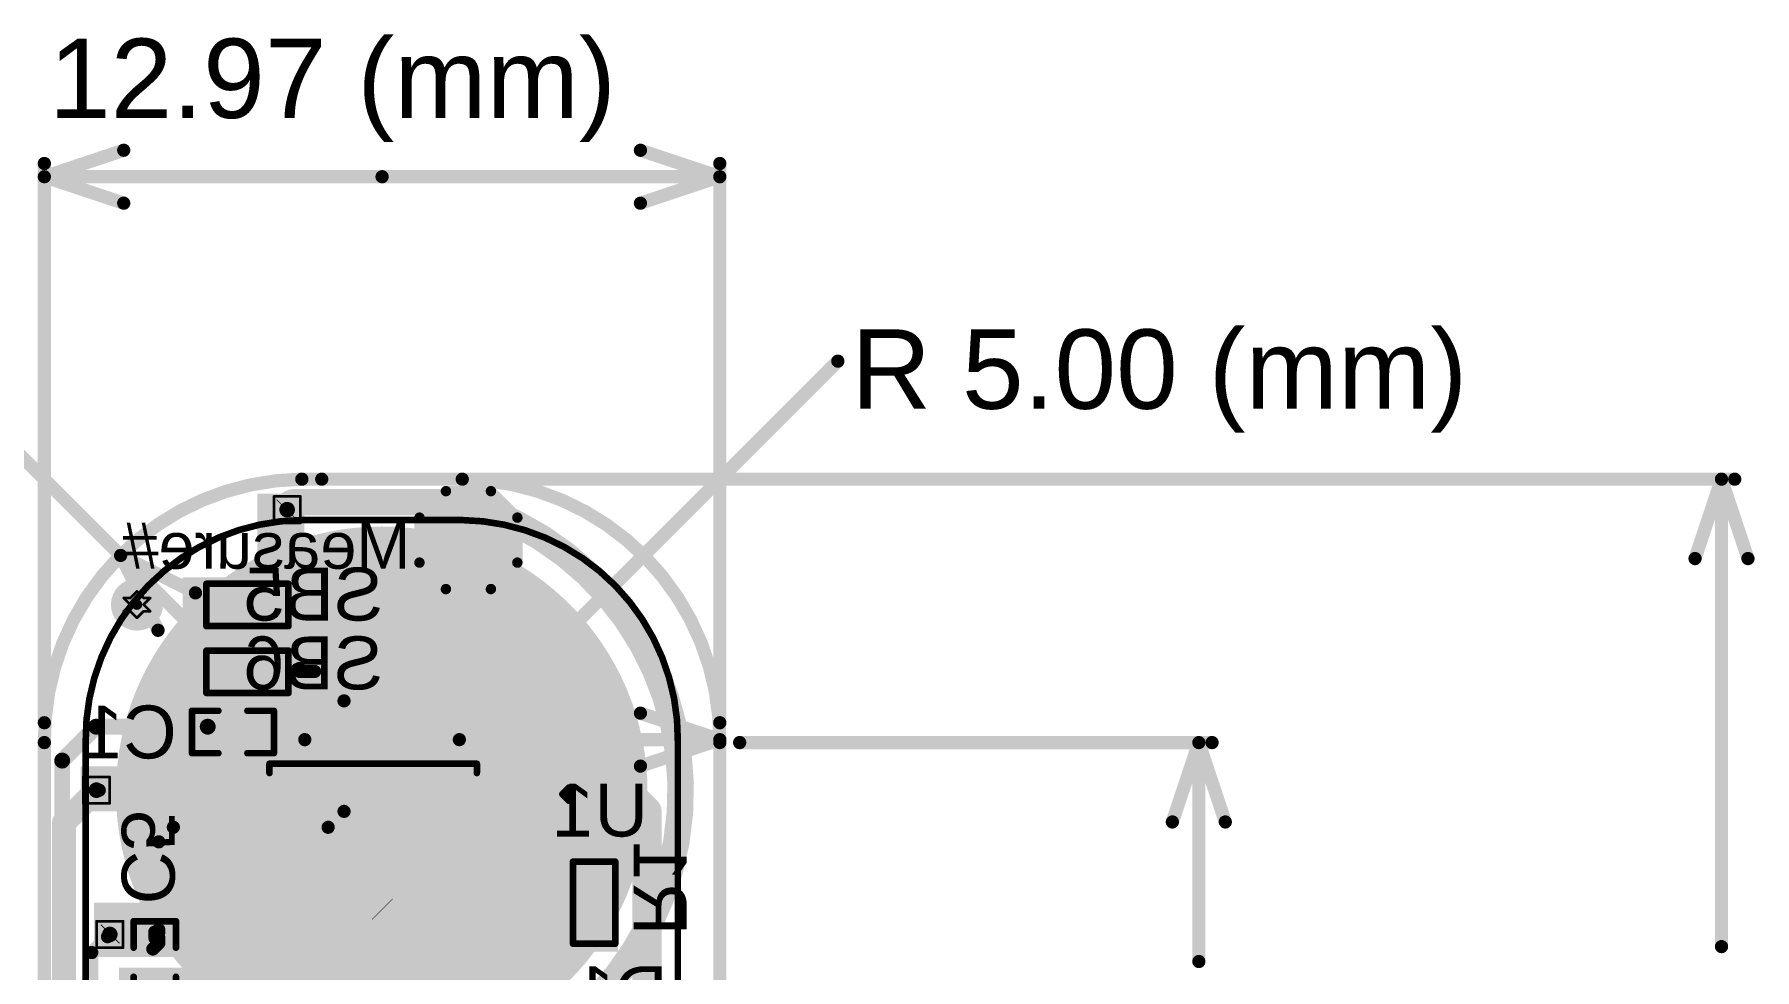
# Model space of a CAD drawing. Header units: millimetres. Extents: x -3.6 to 9.2, y -0.2 to 3.4.
# Drawn here: x -0.448 to 0.852, y 0.793 to 1.5 of the extents above; entities that cross this region are included whole.
import ezdxf

# ---------------------------------------------------------------- set-up
doc = ezdxf.new("R2010")
doc.units = ezdxf.units.MM
doc.header["$MEASUREMENT"] = 0
for name, color, linetype in [('BottomLayer', 5, 'Continuous'), ('BottomOverlay', 54, 'Continuous'), ('BottomPaste', 16, 'Continuous'), ('BottomSolder', 6, 'Continuous'), ('DrillDrawing', 1, 'Continuous'), ('Mechanical1', 6, 'Continuous'), ('Mechanical2', 216, 'Continuous'), ('PadHoleLayer', 156, 'Continuous'), ('TopLayer', 1, 'Continuous'), ('TopOverlay', 2, 'Continuous'), ('TopPaste', 8, 'Continuous'), ('TopSolder', 216, 'Continuous'), ('ViaHoleLayer', 16, 'Continuous')]:
    doc.layers.add(name, color=color, linetype=linetype)
doc.styles.add('Arial', font='', dxfattribs={"height": 0.2})
doc.styles.get('Arial').set_extended_font_data('Arial')

# ---------------------------------------------------------------- blocks, each defined once
blk = doc.blocks.new('C___0402_B_4')
at = {"layer": 'BottomLayer'}
for points in [[(-0.009500000000000001, 0.0125), (-0.009499999999999998, -0.0125), (-0.0275, -0.0125), (-0.0275, 0.0125)], [(0.0275, 0.0125), (0.0275, -0.0125), (0.009500000000000001, -0.0125), (0.009499999999999998, 0.0125)]]:
    blk.add_hatch(color=5, dxfattribs=at).paths.add_polyline_path(points)
at = {"layer": 'BottomPaste'}
for points in [[(-0.009500000000000001, 0.0125), (-0.009499999999999998, -0.0125), (-0.0275, -0.0125), (-0.0275, 0.0125)], [(0.0275, 0.0125), (0.0275, -0.0125), (0.009500000000000001, -0.0125), (0.009499999999999998, 0.0125)]]:
    blk.add_hatch(color=16, dxfattribs=at).paths.add_polyline_path(points)
at = {"layer": 'BottomSolder'}
for points in [[(-0.007137800000000001, 0.0148622), (-0.007137799999999999, -0.0148622), (-0.0298622, -0.0148622), (-0.0298622, 0.0148622)], [(0.0298622, 0.0148622), (0.0298622, -0.0148622), (0.007137800000000001, -0.0148622), (0.007137799999999999, 0.0148622)]]:
    blk.add_hatch(color=6, dxfattribs=at).paths.add_polyline_path(points)
at = {"layer": 'BottomOverlay', "const_width": 0.005}
for points in [[(-0.031, 0.016), (-0.011, 0.016)], [(-0.031, 0.016), (-0.031, -0.016)], [(0.011, 0.016), (0.031, 0.016)], [(0.031, 0.016), (0.031, -0.016)], [(-0.031, -0.016), (-0.011, -0.016)], [(0.011, -0.016), (0.031, -0.016)]]:
    blk.add_lwpolyline(points, dxfattribs=at)
at = {"layer": 'BottomOverlay', "const_width": 0.0025}
for points in [[(-0.03225, 0.016, 1), (-0.02975, 0.016, 1)], [(-0.03225, 0.016, 1), (-0.02975, 0.016, 1)], [(-0.01225, 0.016, 1), (-0.00975, 0.016, 1)], [(0.00975, 0.016, 1), (0.01225, 0.016, 1)], [(0.02975, 0.016, 1), (0.03225, 0.016, 1)], [(0.02975, 0.016, 1), (0.03225, 0.016, 1)], [(-0.03225, -0.016, 1), (-0.02975, -0.016, 1)], [(-0.03225, -0.016, 1), (-0.02975, -0.016, 1)], [(-0.01225, -0.016, 1), (-0.00975, -0.016, 1)], [(0.00975, -0.016, 1), (0.01225, -0.016, 1)], [(0.02975, -0.016, 1), (0.03225, -0.016, 1)], [(0.02975, -0.016, 1), (0.03225, -0.016, 1)]]:
    blk.add_lwpolyline(points, format="xyb", close=True, dxfattribs=at)
blk = doc.blocks.new('C___0402_B_5')
at = {"layer": 'BottomLayer'}
for points in [[(-0.009500000000000001, 0.0125), (-0.009499999999999998, -0.0125), (-0.0275, -0.0125), (-0.0275, 0.0125)], [(0.0275, 0.0125), (0.0275, -0.0125), (0.009500000000000001, -0.0125), (0.009499999999999998, 0.0125)]]:
    blk.add_hatch(color=5, dxfattribs=at).paths.add_polyline_path(points)
at = {"layer": 'BottomPaste'}
for points in [[(-0.009500000000000001, 0.0125), (-0.009499999999999998, -0.0125), (-0.0275, -0.0125), (-0.0275, 0.0125)], [(0.0275, 0.0125), (0.0275, -0.0125), (0.009500000000000001, -0.0125), (0.009499999999999998, 0.0125)]]:
    blk.add_hatch(color=16, dxfattribs=at).paths.add_polyline_path(points)
at = {"layer": 'BottomSolder'}
for points in [[(-0.007137800000000001, 0.0148622), (-0.007137799999999999, -0.0148622), (-0.0298622, -0.0148622), (-0.0298622, 0.0148622)], [(0.0298622, 0.0148622), (0.0298622, -0.0148622), (0.007137800000000001, -0.0148622), (0.007137799999999999, 0.0148622)]]:
    blk.add_hatch(color=6, dxfattribs=at).paths.add_polyline_path(points)
at = {"layer": 'BottomOverlay', "const_width": 0.005}
for points in [[(-0.031, 0.016), (-0.031, -0.016)], [(-0.011, 0.016), (-0.031, 0.016)], [(0.031, 0.016), (0.011, 0.016)], [(0.031, 0.016), (0.031, -0.016)], [(-0.011, -0.016), (-0.031, -0.016)], [(0.031, -0.016), (0.011, -0.016)]]:
    blk.add_lwpolyline(points, dxfattribs=at)
at = {"layer": 'BottomOverlay', "const_width": 0.0025}
for points in [[(-0.03225, 0.016, 1), (-0.02975, 0.016, 1)], [(-0.03225, 0.016, 1), (-0.02975, 0.016, 1)], [(-0.01225, 0.016, 1), (-0.00975, 0.016, 1)], [(0.00975, 0.016, 1), (0.01225, 0.016, 1)], [(0.02975, 0.016, 1), (0.03225, 0.016, 1)], [(0.02975, 0.016, 1), (0.03225, 0.016, 1)], [(-0.03225, -0.016, 1), (-0.02975, -0.016, 1)], [(-0.03225, -0.016, 1), (-0.02975, -0.016, 1)], [(-0.01225, -0.016, 1), (-0.00975, -0.016, 1)], [(0.00975, -0.016, 1), (0.01225, -0.016, 1)], [(0.02975, -0.016, 1), (0.03225, -0.016, 1)], [(0.02975, -0.016, 1), (0.03225, -0.016, 1)]]:
    blk.add_lwpolyline(points, format="xyb", close=True, dxfattribs=at)
blk = doc.blocks.new('S______B______0402_B_7')
at = {"layer": 'BottomLayer'}
for points in [[(-0.009499999999999996, 0.0125), (-0.009500000000000003, -0.0125), (-0.0275, -0.0125), (-0.0275, 0.0125)], [(0.0275, 0.0125), (0.0275, -0.0125), (0.009499999999999996, -0.0125), (0.009500000000000003, 0.0125)]]:
    blk.add_hatch(color=5, dxfattribs=at).paths.add_polyline_path(points)
at = {"layer": 'BottomPaste'}
for points in [[(-0.009499999999999996, 0.0125), (-0.009500000000000003, -0.0125), (-0.0275, -0.0125), (-0.0275, 0.0125)], [(0.0275, 0.0125), (0.0275, -0.0125), (0.009499999999999996, -0.0125), (0.009500000000000003, 0.0125)]]:
    blk.add_hatch(color=16, dxfattribs=at).paths.add_polyline_path(points)
at = {"layer": 'BottomSolder'}
for points in [[(-0.007334599999999997, 0.0146654), (-0.007334600000000003, -0.0146654), (-0.0296654, -0.0146654), (-0.0296654, 0.0146654)], [(0.0296654, 0.0146654), (0.0296654, -0.0146654), (0.007334599999999997, -0.0146654), (0.007334600000000003, 0.0146654)]]:
    blk.add_hatch(color=6, dxfattribs=at).paths.add_polyline_path(points)
at = {"layer": 'BottomOverlay'}
for points, const_width in [([(-0.031, 0.016), (0.031, 0.016)], 0.005), ([(-0.031, -0.016), (-0.031, 0.016)], 0.005), ([(-0.032, 0.017), (0.032, 0.017)], 0.000127), ([(0.031, -0.016), (0.031, 0.016)], 0.005), ([(-0.031, -0.016), (0.031, -0.016)], 0.005)]:
    blk.add_lwpolyline(points, dxfattribs=dict(at, const_width=const_width))
for points, const_width in [([(-0.03225, 0.016, 1), (-0.02975, 0.016, 1)], 0.0025), ([(-0.03225, 0.016, 1), (-0.02975, 0.016, 1)], 0.0025), ([(-0.0320317, 0.017, 1), (-0.0319683, 0.017, 1)], 6.35e-05), ([(0.02975, 0.016, 1), (0.03225, 0.016, 1)], 0.0025), ([(0.02975, 0.016, 1), (0.03225, 0.016, 1)], 0.0025), ([(0.0319683, 0.017, 1), (0.0320317, 0.017, 1)], 6.35e-05), ([(-0.03225, -0.016, 1), (-0.02975, -0.016, 1)], 0.0025), ([(-0.03225, -0.016, 1), (-0.02975, -0.016, 1)], 0.0025), ([(0.02975, -0.016, 1), (0.03225, -0.016, 1)], 0.0025), ([(0.02975, -0.016, 1), (0.03225, -0.016, 1)], 0.0025)]:
    blk.add_lwpolyline(points, format="xyb", close=True, dxfattribs=dict(at, const_width=const_width))
blk = doc.blocks.new('S______B______0402_B_8')
at = {"layer": 'BottomLayer'}
for points in [[(-0.009499999999999996, 0.0125), (-0.009500000000000003, -0.0125), (-0.0275, -0.0125), (-0.0275, 0.0125)], [(0.0275, 0.0125), (0.0275, -0.0125), (0.009499999999999996, -0.0125), (0.009500000000000003, 0.0125)]]:
    blk.add_hatch(color=5, dxfattribs=at).paths.add_polyline_path(points)
at = {"layer": 'BottomPaste'}
for points in [[(-0.009499999999999996, 0.0125), (-0.009500000000000003, -0.0125), (-0.0275, -0.0125), (-0.0275, 0.0125)], [(0.0275, 0.0125), (0.0275, -0.0125), (0.009499999999999996, -0.0125), (0.009500000000000003, 0.0125)]]:
    blk.add_hatch(color=16, dxfattribs=at).paths.add_polyline_path(points)
at = {"layer": 'BottomSolder'}
for points in [[(-0.007334599999999997, 0.0146654), (-0.007334600000000003, -0.0146654), (-0.0296654, -0.0146654), (-0.0296654, 0.0146654)], [(0.0296654, 0.0146654), (0.0296654, -0.0146654), (0.007334599999999997, -0.0146654), (0.007334600000000003, 0.0146654)]]:
    blk.add_hatch(color=6, dxfattribs=at).paths.add_polyline_path(points)
at = {"layer": 'BottomOverlay'}
for points, const_width in [([(-0.031, 0.016), (0.031, 0.016)], 0.005), ([(-0.031, -0.016), (-0.031, 0.016)], 0.005), ([(-0.032, 0.017), (0.032, 0.017)], 0.000127), ([(0.031, -0.016), (0.031, 0.016)], 0.005), ([(-0.031, -0.016), (0.031, -0.016)], 0.005)]:
    blk.add_lwpolyline(points, dxfattribs=dict(at, const_width=const_width))
for points, const_width in [([(-0.03225, 0.016, 1), (-0.02975, 0.016, 1)], 0.0025), ([(-0.03225, 0.016, 1), (-0.02975, 0.016, 1)], 0.0025), ([(-0.0320317, 0.017, 1), (-0.0319683, 0.017, 1)], 6.35e-05), ([(0.02975, 0.016, 1), (0.03225, 0.016, 1)], 0.0025), ([(0.02975, 0.016, 1), (0.03225, 0.016, 1)], 0.0025), ([(0.0319683, 0.017, 1), (0.0320317, 0.017, 1)], 6.35e-05), ([(-0.03225, -0.016, 1), (-0.02975, -0.016, 1)], 0.0025), ([(-0.03225, -0.016, 1), (-0.02975, -0.016, 1)], 0.0025), ([(0.02975, -0.016, 1), (0.03225, -0.016, 1)], 0.0025), ([(0.02975, -0.016, 1), (0.03225, -0.016, 1)], 0.0025)]:
    blk.add_lwpolyline(points, format="xyb", close=True, dxfattribs=dict(at, const_width=const_width))
blk = doc.blocks.new('TEST_POINT_B_16')
at = {"layer": 'BottomLayer'}
blk.add_hatch(color=5, dxfattribs=at).paths.add_polyline_path([(0.015, 0.03), (-0.015, 0.03), (-0.03, 0.015), (-0.03, -0.015), (-0.015, -0.03), (0.015, -0.03), (0.03, -0.015), (0.03, 0.015)])
at = {"layer": 'BottomPaste'}
blk.add_hatch(color=16, dxfattribs=at).paths.add_polyline_path([(0.015, 0.03), (-0.015, 0.03), (-0.03, 0.015), (-0.03, -0.015), (-0.015, -0.03), (0.015, -0.03), (0.03, -0.015), (0.03, 0.015)])
at = {"layer": 'BottomSolder'}
blk.add_hatch(color=6, dxfattribs=at).paths.add_polyline_path([(0.017, 0.034), (-0.017, 0.034), (-0.034, 0.017), (-0.034, -0.017), (-0.017, -0.034), (0.017, -0.034), (0.034, -0.017), (0.034, 0.017)])
at = {"layer": 'BottomOverlay', "const_width": 0.007874}
for points in [[(-0.017, 0.037), (-0.037, 0.017)], [(0.017, 0.037), (-0.017, 0.037)], [(0.017, 0.037), (-0.017, 0.037)], [(0.037, 0.017), (0.017, 0.037)], [(-0.037, 0.017), (-0.037, -0.017)], [(0.037, 0.017), (0.037, -0.017)], [(-0.017, -0.037), (-0.037, -0.017)], [(0.037, -0.017), (0.017, -0.037)], [(0.017, -0.037), (-0.017, -0.037)], [(0.017, -0.037), (-0.017, -0.037)]]:
    blk.add_lwpolyline(points, dxfattribs=at)
at = {"layer": 'BottomOverlay', "const_width": 0.003937}
for points in [[(-0.0189685, 0.037, 1), (-0.0150315, 0.037, 1)], [(-0.0189685, 0.037, 1), (-0.0150315, 0.037, 1)], [(-0.0189685, 0.037, 1), (-0.0150315, 0.037, 1)], [(0.0150315, 0.037, 1), (0.0189685, 0.037, 1)], [(0.0150315, 0.037, 1), (0.0189685, 0.037, 1)], [(0.0150315, 0.037, 1), (0.0189685, 0.037, 1)], [(-0.0389685, 0.017, 1), (-0.0350315, 0.017, 1)], [(-0.0389685, 0.017, 1), (-0.0350315, 0.017, 1)], [(0.0350315, 0.017, 1), (0.0389685, 0.017, 1)], [(0.0350315, 0.017, 1), (0.0389685, 0.017, 1)], [(-0.0389685, -0.017, 1), (-0.0350315, -0.017, 1)], [(-0.0389685, -0.017, 1), (-0.0350315, -0.017, 1)], [(0.0350315, -0.017, 1), (0.0389685, -0.017, 1)], [(0.0350315, -0.017, 1), (0.0389685, -0.017, 1)], [(-0.0189685, -0.037, 1), (-0.0150315, -0.037, 1)], [(-0.0189685, -0.037, 1), (-0.0150315, -0.037, 1)], [(-0.0189685, -0.037, 1), (-0.0150315, -0.037, 1)], [(0.0150315, -0.037, 1), (0.0189685, -0.037, 1)], [(0.0150315, -0.037, 1), (0.0189685, -0.037, 1)], [(0.0150315, -0.037, 1), (0.0189685, -0.037, 1)]]:
    blk.add_lwpolyline(points, format="xyb", close=True, dxfattribs=at)
blk = doc.blocks.new('SOIC_8_B_29')
at = {"layer": 'BottomLayer'}
for points in [[(-0.136811, 0.063189), (-0.136811, 0.086811), (-0.0757874, 0.086811), (-0.0757874, 0.063189)], [(0.0757874, 0.063189), (0.0757874, 0.086811), (0.136811, 0.086811), (0.136811, 0.063189)], [(-0.136811, 0.013189), (-0.136811, 0.036811), (-0.0757874, 0.036811), (-0.0757874, 0.013189)], [(0.0757874, 0.013189), (0.0757874, 0.036811), (0.136811, 0.036811), (0.136811, 0.013189)], [(-0.136811, -0.036811), (-0.136811, -0.013189), (-0.0757874, -0.013189), (-0.0757874, -0.036811)], [(0.0757874, -0.036811), (0.0757874, -0.013189), (0.136811, -0.013189), (0.136811, -0.036811)], [(-0.136811, -0.086811), (-0.136811, -0.063189), (-0.0757874, -0.063189), (-0.0757874, -0.086811)], [(0.0757874, -0.086811), (0.0757874, -0.063189), (0.136811, -0.063189), (0.136811, -0.086811)]]:
    blk.add_hatch(color=5, dxfattribs=at).paths.add_polyline_path(points)
at = {"layer": 'BottomOverlay'}
blk.add_hatch(color=54, dxfattribs=at).paths.add_polyline_path([(-0.072, -0.088), (-0.059, -0.088), (-0.059, -0.062), (-0.072, -0.062)])
at = {"layer": 'BottomPaste'}
for points in [[(-0.136811, 0.063189), (-0.136811, 0.086811), (-0.0757874, 0.086811), (-0.0757874, 0.063189)], [(0.0757874, 0.063189), (0.0757874, 0.086811), (0.136811, 0.086811), (0.136811, 0.063189)], [(-0.136811, 0.013189), (-0.136811, 0.036811), (-0.0757874, 0.036811), (-0.0757874, 0.013189)], [(0.0757874, 0.013189), (0.0757874, 0.036811), (0.136811, 0.036811), (0.136811, 0.013189)], [(-0.136811, -0.036811), (-0.136811, -0.013189), (-0.0757874, -0.013189), (-0.0757874, -0.036811)], [(0.0757874, -0.036811), (0.0757874, -0.013189), (0.136811, -0.013189), (0.136811, -0.036811)], [(-0.136811, -0.086811), (-0.136811, -0.063189), (-0.0757874, -0.063189), (-0.0757874, -0.086811)], [(0.0757874, -0.086811), (0.0757874, -0.063189), (0.136811, -0.063189), (0.136811, -0.086811)]]:
    blk.add_hatch(color=16, dxfattribs=at).paths.add_polyline_path(points)
at = {"layer": 'BottomSolder'}
for points in [[(-0.140811, 0.059189), (-0.140811, 0.090811), (-0.0717874, 0.090811), (-0.0717874, 0.059189)], [(0.0717874, 0.059189), (0.0717874, 0.090811), (0.140811, 0.090811), (0.140811, 0.059189)], [(-0.140811, 0.009189000000000003), (-0.140811, 0.040811), (-0.0717874, 0.040811), (-0.0717874, 0.009188999999999998)], [(0.0717874, 0.009189000000000003), (0.0717874, 0.040811), (0.140811, 0.040811), (0.140811, 0.009188999999999998)], [(-0.140811, -0.040811), (-0.140811, -0.009188999999999998), (-0.0717874, -0.009189000000000003), (-0.0717874, -0.040811)], [(0.0717874, -0.040811), (0.0717874, -0.009188999999999998), (0.140811, -0.009189000000000003), (0.140811, -0.040811)], [(-0.140811, -0.090811), (-0.140811, -0.059189), (-0.0717874, -0.059189), (-0.0717874, -0.090811)], [(0.0717874, -0.090811), (0.0717874, -0.059189), (0.140811, -0.059189), (0.140811, -0.090811)]]:
    blk.add_hatch(color=6, dxfattribs=at).paths.add_polyline_path(points)
at = {"layer": 'BottomOverlay', "const_width": 0.005}
for points in [[(0.07837, 0.098), (-0.07837, 0.098)], [(-0.07837, 0.098), (-0.07837, 0.091)], [(0.07837, 0.098), (0.07837, 0.091)], [(-0.148, -0.07), (-0.148, -0.08)], [(-0.143, -0.075), (-0.148, -0.07)], [(-0.143, -0.075), (-0.148, -0.08)], [(-0.07837, -0.091), (-0.07837, -0.098)], [(0.07837, -0.091), (0.07837, -0.098)], [(0.07837, -0.098), (-0.07837, -0.098)]]:
    blk.add_lwpolyline(points, dxfattribs=at)
at = {"layer": 'BottomOverlay', "const_width": 0.0025}
for points in [[(-0.07962, 0.098, 1), (-0.07712, 0.098, 1)], [(-0.07962, 0.098, 1), (-0.07712, 0.098, 1)], [(-0.07962, 0.091, 1), (-0.07712, 0.091, 1)], [(0.07712, 0.098, 1), (0.07962, 0.098, 1)], [(0.07712, 0.098, 1), (0.07962, 0.098, 1)], [(0.07712, 0.091, 1), (0.07962, 0.091, 1)], [(-0.14925, -0.07, 1), (-0.14675, -0.07, 1)], [(-0.14925, -0.07, 1), (-0.14675, -0.07, 1)], [(-0.14925, -0.08, 1), (-0.14675, -0.08, 1)], [(-0.14925, -0.08, 1), (-0.14675, -0.08, 1)], [(-0.14425, -0.075, 1), (-0.14175, -0.075, 1)], [(-0.14425, -0.075, 1), (-0.14175, -0.075, 1)], [(-0.07962, -0.091, 1), (-0.07712, -0.091, 1)], [(0.07712, -0.091, 1), (0.07962, -0.091, 1)], [(-0.07962, -0.098, 1), (-0.07712, -0.098, 1)], [(-0.07962, -0.098, 1), (-0.07712, -0.098, 1)], [(0.07712, -0.098, 1), (0.07962, -0.098, 1)], [(0.07712, -0.098, 1), (0.07962, -0.098, 1)]]:
    blk.add_lwpolyline(points, format="xyb", close=True, dxfattribs=at)
blk = doc.blocks.new('RES_0402_B_32')
at = {"layer": 'BottomLayer'}
for points in [[(-0.009500000000000001, 0.0125), (-0.009499999999999998, -0.0125), (-0.0275, -0.0125), (-0.0275, 0.0125)], [(0.0275, 0.0125), (0.0275, -0.0125), (0.009500000000000001, -0.0125), (0.009499999999999998, 0.0125)]]:
    blk.add_hatch(color=5, dxfattribs=at).paths.add_polyline_path(points)
at = {"layer": 'BottomPaste'}
for points in [[(-0.009500000000000001, 0.0125), (-0.009499999999999998, -0.0125), (-0.0275, -0.0125), (-0.0275, 0.0125)], [(0.0275, 0.0125), (0.0275, -0.0125), (0.009500000000000001, -0.0125), (0.009499999999999998, 0.0125)]]:
    blk.add_hatch(color=16, dxfattribs=at).paths.add_polyline_path(points)
at = {"layer": 'BottomSolder'}
for points in [[(-0.007334600000000002, 0.0146654), (-0.007334599999999998, -0.0146654), (-0.0296654, -0.0146654), (-0.0296654, 0.0146654)], [(0.0296654, 0.0146654), (0.0296654, -0.0146654), (0.007334600000000002, -0.0146654), (0.007334599999999998, 0.0146654)]]:
    blk.add_hatch(color=6, dxfattribs=at).paths.add_polyline_path(points)
at = {"layer": 'BottomOverlay'}
for points, const_width in [([(-0.031, 0.016), (-0.031, -0.016)], 0.005), ([(-0.031, 0.016), (0.031, 0.016)], 0.005), ([(-0.032, 0.017), (0.032, 0.017)], 0.000127), ([(0.031, 0.016), (0.031, -0.016)], 0.005), ([(-0.031, -0.016), (0.031, -0.016)], 0.005)]:
    blk.add_lwpolyline(points, dxfattribs=dict(at, const_width=const_width))
for points, const_width in [([(-0.03225, 0.016, 1), (-0.02975, 0.016, 1)], 0.0025), ([(-0.03225, 0.016, 1), (-0.02975, 0.016, 1)], 0.0025), ([(-0.0320317, 0.017, 1), (-0.0319683, 0.017, 1)], 6.35e-05), ([(0.02975, 0.016, 1), (0.03225, 0.016, 1)], 0.0025), ([(0.02975, 0.016, 1), (0.03225, 0.016, 1)], 0.0025), ([(0.0319683, 0.017, 1), (0.0320317, 0.017, 1)], 6.35e-05), ([(-0.03225, -0.016, 1), (-0.02975, -0.016, 1)], 0.0025), ([(-0.03225, -0.016, 1), (-0.02975, -0.016, 1)], 0.0025), ([(0.02975, -0.016, 1), (0.03225, -0.016, 1)], 0.0025), ([(0.02975, -0.016, 1), (0.03225, -0.016, 1)], 0.0025)]:
    blk.add_lwpolyline(points, format="xyb", close=True, dxfattribs=dict(at, const_width=const_width))
blk = doc.blocks.new('SEMG_SENSOR_33')
at = {"layer": 'TopLayer'}
h = blk.add_hatch(color=1, dxfattribs=at)
edge = h.paths.add_edge_path()
edge.add_arc((1.1e-06, 0.3931963), 0.1968504, 0, 360)
h = blk.add_hatch(color=1, dxfattribs=at)
edge = h.paths.add_edge_path()
edge.add_arc((-0.1240147, -0.0005045), 0.0826771, 90, 270)
edge.add_line((-0.1240147, -0.08318160000000001), (0.1240169, -0.08318160000000001))
edge.add_arc((0.1240169, -0.0005045), 0.0826771, 270, 450)
edge.add_line((0.1240169, 0.0821726), (-0.1240147, 0.0821726))
h = blk.add_hatch(color=1, dxfattribs=at)
edge = h.paths.add_edge_path()
edge.add_arc((-1.1e-06, -0.3931962), 0.1968504, 0, 360)
at = {"layer": 'TopPaste'}
h = blk.add_hatch(color=8, dxfattribs=at)
edge = h.paths.add_edge_path()
edge.add_arc((1.1e-06, 0.3931963), 0.1968504, 0, 360)
h = blk.add_hatch(color=8, dxfattribs=at)
edge = h.paths.add_edge_path()
edge.add_arc((-0.1240147, -0.0005045), 0.0826771, 90, 270)
edge.add_line((-0.1240147, -0.08318160000000001), (0.1240169, -0.08318160000000001))
edge.add_arc((0.1240169, -0.0005045), 0.0826771, 270, 450)
edge.add_line((0.1240169, 0.0821726), (-0.1240147, 0.0821726))
h = blk.add_hatch(color=8, dxfattribs=at)
edge = h.paths.add_edge_path()
edge.add_arc((-1.1e-06, -0.3931962), 0.1968504, 0, 360)
at = {"layer": 'TopSolder'}
h = blk.add_hatch(color=216, dxfattribs=at)
edge = h.paths.add_edge_path()
edge.add_arc((1.1e-06, 0.3931963), 0.2008504, 0, 360)
h = blk.add_hatch(color=216, dxfattribs=at)
edge = h.paths.add_edge_path()
edge.add_arc((-0.1240147, -0.0005045), 0.0866771, 90, 270)
edge.add_line((-0.1240147, -0.08718160000000001), (0.1240169, -0.08718160000000001))
edge.add_arc((0.1240169, -0.0005045), 0.0866771, 270, 450)
edge.add_line((0.1240169, 0.0861726), (-0.1240147, 0.0861726))
h = blk.add_hatch(color=216, dxfattribs=at)
edge = h.paths.add_edge_path()
edge.add_arc((-1.1e-06, -0.3931962), 0.2008504, 0, 360)
at = {"layer": 'TopOverlay', "const_width": 0.005}
for points in [[(-0.2237483, 0.431721, -0.414213562373093), (-0.0602622, 0.5989227)], [(0.0602644, 0.5989227, -0.414213562373093), (0.2237505, 0.431721)], [(-0.0602622, -0.5989226, -0.4142135623730949), (-0.2237483, -0.4317209)], [(0.2237505, -0.4317209, -0.4142135623730966), (0.0602644, -0.5989226)]]:
    blk.add_lwpolyline(points, format="xyb", dxfattribs=at)
for points in [[(-0.0602622, 0.5989227), (0.0602644, 0.5989227)], [(-0.2237483, -0.4317209), (-0.2237483, 0.431721)], [(0.2237505, -0.4317242), (0.2237505, 0.4317177)], [(-0.0602622, -0.5989226), (0.0602644, -0.5989226)]]:
    blk.add_lwpolyline(points, dxfattribs=at)
at = {"layer": 'TopOverlay', "const_width": 0.0025}
for points in [[(-0.0615122, 0.5989227, 1), (-0.0590122, 0.5989227, 1)], [(-0.0615122, 0.5989227, 1), (-0.0590122, 0.5989227, 1)], [(0.0590144, 0.5989227, 1), (0.0615144, 0.5989227, 1)], [(0.0590144, 0.5989227, 1), (0.0615144, 0.5989227, 1)], [(-0.2249983, 0.431721, 1), (-0.2224983, 0.431721, 1)], [(-0.2249983, 0.431721, 1), (-0.2224983, 0.431721, 1)], [(0.2225005, 0.431721, 1), (0.2250005, 0.431721, 1)], [(0.2225005, 0.4317177, 1), (0.2250005, 0.4317177, 1)], [(-0.2249983, -0.4317209, 1), (-0.2224983, -0.4317209, 1)], [(-0.2249983, -0.4317209, 1), (-0.2224983, -0.4317209, 1)], [(0.2225005, -0.4317209, 1), (0.2250005, -0.4317209, 1)], [(0.2225005, -0.4317242, 1), (0.2250005, -0.4317242, 1)], [(-0.0615122, -0.5989226, 1), (-0.0590122, -0.5989226, 1)], [(-0.0615122, -0.5989226, 1), (-0.0590122, -0.5989226, 1)], [(0.0590144, -0.5989226, 1), (0.0615144, -0.5989226, 1)], [(0.0590144, -0.5989226, 1), (0.0615144, -0.5989226, 1)]]:
    blk.add_lwpolyline(points, format="xyb", close=True, dxfattribs=at)

msp = doc.modelspace()

# ---------------------------------------------------------------- hatches: boundary and pattern name
at = {"layer": 'BottomLayer'}
for points in [[(-0.244, 1.055), (-0.244, 1.153), (-0.2796298, 1.153), (-0.2796298, 1.055)], [(-0.336, 0.959), (-0.296, 0.959), (-0.296, 1.09), (-0.336, 1.09)], [(-0.278, 0.9995), (-0.217, 0.9995), (-0.217, 1.038), (-0.278, 1.038)], [(-0.237, 0.931), (-0.237, 0.989), (-0.288, 0.989), (-0.288, 0.931)], [(-0.413, 0.913), (-0.237, 0.913), (-0.237, 0.947), (-0.413, 0.947)], [(-0.1189802, 0.852), (-0.006, 0.852), (-0.006, 0.888), (-0.1189802, 0.888)], [(-0.403, 0.803), (-0.266, 0.803), (-0.266, 0.844), (-0.403, 0.844)], [(-0.1189802, 0.807), (-0.007, 0.807), (-0.007, 0.838), (-0.1189802, 0.838)], [(-0.384, 0.762), (-0.247, 0.762), (-0.247, 0.795), (-0.384, 0.795)]]:
    msp.add_hatch(color=5, dxfattribs=at).paths.add_polyline_path(points)
h = msp.add_hatch(color=5, dxfattribs=at)
edge = h.paths.add_edge_path()
edge.add_arc((-0.257, 1.141), 0.011811, 0, 360)
h = msp.add_hatch(color=5, dxfattribs=at)
edge = h.paths.add_edge_path()
edge.add_arc((-0.4011438, 0.9290301), 0.011811, 0, 360)
h = msp.add_hatch(color=5, dxfattribs=at)
edge = h.paths.add_edge_path()
edge.add_arc((-0.391, 0.82), 0.011811, 0, 360)
at = {"layer": 'BottomSolder'}
h = msp.add_hatch(color=6, dxfattribs=at)
edge = h.paths.add_edge_path()
edge.add_arc((-0.3704892, 1.0692658), 0.004, 0, 360)
at = {"layer": 'PadHoleLayer'}
h = msp.add_hatch(color=156, dxfattribs=at)
edge = h.paths.add_edge_path()
edge.add_arc((-0.3704892, 1.0692658), 0.019685, 0, 360)
at = {"layer": 'TopLayer'}
h = msp.add_hatch(color=1, dxfattribs=at)
edge = h.paths.add_edge_path()
edge.add_arc((-0.257, 1.141), 0.011811, 0, 360)
h = msp.add_hatch(color=1, dxfattribs=at)
edge = h.paths.add_edge_path()
edge.add_arc((-0.4011438, 0.9290301), 0.011811, 0, 360)
h = msp.add_hatch(color=1, dxfattribs=at)
edge = h.paths.add_edge_path()
edge.add_arc((-0.391, 0.82), 0.011811, 0, 360)
at = {"layer": 'TopSolder'}
h = msp.add_hatch(color=216, dxfattribs=at)
edge = h.paths.add_edge_path()
edge.add_arc((-0.3704892, 1.0692658), 0.004, 0, 360)
at = {"layer": 'ViaHoleLayer'}
h = msp.add_hatch(color=16, dxfattribs=at)
edge = h.paths.add_edge_path()
edge.add_arc((-0.257, 1.141), 0.0059055, 0, 360)
h = msp.add_hatch(color=16, dxfattribs=at)
edge = h.paths.add_edge_path()
edge.add_arc((-0.4011438, 0.9290301), 0.0059055, 0, 360)
h = msp.add_hatch(color=16, dxfattribs=at)
edge = h.paths.add_edge_path()
edge.add_arc((-0.391, 0.82), 0.0059055, 0, 360)

# ---------------------------------------------------------------- linework, layer by layer
at = {"layer": 'BottomLayer'}
for points, const_width in [([(-0.2573103, 1.0836897), (-0.2573103, 1.1406897)], 0.025), ([(-0.2573103, 1.1406897), (-0.257, 1.141)], 0.022), ([(-0.156, 1.082), (-0.12, 1.118)], 0.018), ([(-0.258, 1.083), (-0.2573103, 1.0836897)], 0.022), ([(-0.156, 0.863), (-0.156, 1.082)], 0.018), ([(-0.317, 0.977), (-0.317, 1.0185)], 0.025), ([(-0.2475, 1.01875), (-0.23625, 1.01875)], 0.01), ([(-0.23625, 1.01875), (-0.214, 0.9965)], 0.01), ([(-0.214, 0.913), (-0.214, 0.9965)], 0.01), ([(-0.427, 0.9513847), (-0.4013847, 0.977)], 0.012), ([(-0.4013847, 0.977), (-0.317, 0.977)], 0.012), ([(-0.427, 0.757), (-0.427, 0.9513847)], 0.012), ([(-0.085681, 0.926), (0.0021126, 0.926)], 0.022), ([(0.0021126, 0.926), (0.015, 0.9131126)], 0.022), ([(-0.4011438, 0.9290301), (-0.4011137, 0.929)], 0.01), ([(-0.4011137, 0.929), (-0.399, 0.929)], 0.01), ([(0.015, 0.772), (0.015, 0.9131126)], 0.022), ([(-0.226, 0.901), (-0.214, 0.913)], 0.01), ([(-0.3539801, 0.89), (-0.3429801, 0.901)], 0.01), ([(-0.3429801, 0.901), (-0.226, 0.901)], 0.01), ([(-0.3539801, 0.8235), (-0.3539801, 0.89)], 0.01), ([(-0.2982794, 0.876), (-0.173, 0.876)], 0.018), ([(-0.173, 0.876), (-0.16, 0.863)], 0.018), ([(-0.156, 0.777), (-0.156, 0.863)], 0.018), ([(-0.3569153, 0.8205648), (-0.3539801, 0.8235)], 0.02), ([(-0.3539801, 0.8235), (-0.325, 0.8235)], 0.02), ([(-0.391, 0.82), (-0.3904352, 0.8205648)], 0.02), ([(-0.3904352, 0.8205648), (-0.357, 0.8205648)], 0.02), ([(-0.357, 0.8205648), (-0.3569153, 0.8205648)], 0.02), ([(-0.357, 0.8205648), (-0.357, 0.8217852)], 0.01), ([(-0.357, 0.8175), (-0.357, 0.8205648)], 0.01), ([(-0.3539801, 0.8217852), (-0.3539801, 0.8235)], 0.01), ([(-0.3539801, 0.8135), (-0.3539801, 0.8175)], 0.01), ([(-0.3584801, 0.809), (-0.3539801, 0.8135)], 0.01)]:
    msp.add_lwpolyline(points, dxfattribs=dict(at, const_width=const_width))
for points, const_width in [([(-0.2635603, 1.1406897, 1), (-0.2510603, 1.1406897, 1)], 0.0125), ([(-0.2628103, 1.1406897, 1), (-0.2518103, 1.1406897, 1)], 0.011), ([(-0.2625, 1.141, 1), (-0.2515, 1.141, 1)], 0.011), ([(-0.1245, 1.118, 1), (-0.1155, 1.118, 1)], 0.009), ([(-0.2635603, 1.0836897, 1), (-0.2510603, 1.0836897, 1)], 0.0125), ([(-0.2635, 1.083, 1), (-0.2525, 1.083, 1)], 0.011), ([(-0.2628103, 1.0836897, 1), (-0.2518103, 1.0836897, 1)], 0.011), ([(-0.1605, 1.082, 1), (-0.1515, 1.082, 1)], 0.009), ([(-0.1605, 1.082, 1), (-0.1515, 1.082, 1)], 0.009), ([(-0.32325, 1.0185, 1), (-0.31075, 1.0185, 1)], 0.0125), ([(-0.25, 1.01875, 1), (-0.245, 1.01875, 1)], 0.005), ([(-0.23875, 1.01875, 1), (-0.23375, 1.01875, 1)], 0.005), ([(-0.23875, 1.01875, 1), (-0.23375, 1.01875, 1)], 0.005), ([(-0.2165, 0.9965, 1), (-0.2115, 0.9965, 1)], 0.005), ([(-0.2165, 0.9965, 1), (-0.2115, 0.9965, 1)], 0.005), ([(-0.32325, 0.977, 1), (-0.31075, 0.977, 1)], 0.0125), ([(-0.4043847, 0.977, 1), (-0.3983847, 0.977, 1)], 0.006), ([(-0.4043847, 0.977, 1), (-0.3983847, 0.977, 1)], 0.006), ([(-0.32, 0.977, 1), (-0.314, 0.977, 1)], 0.006), ([(-0.43, 0.9513847, 1), (-0.424, 0.9513847, 1)], 0.006), ([(-0.43, 0.9513847, 1), (-0.424, 0.9513847, 1)], 0.006), ([(-0.091181, 0.926, 1), (-0.080181, 0.926, 1)], 0.011), ([(-0.0033874, 0.926, 1), (0.0076126, 0.926, 1)], 0.011), ([(-0.0033874, 0.926, 1), (0.0076126, 0.926, 1)], 0.011), ([(-0.4036438, 0.9290301, 1), (-0.3986438, 0.9290301, 1)], 0.005), ([(-0.4036137, 0.929, 1), (-0.3986137, 0.929, 1)], 0.005), ([(-0.4036137, 0.929, 1), (-0.3986137, 0.929, 1)], 0.005), ([(-0.4015, 0.929, 1), (-0.3965, 0.929, 1)], 0.005), ([(0.0095, 0.9131126, 1), (0.0205, 0.9131126, 1)], 0.011), ([(0.0095, 0.9131126, 1), (0.0205, 0.9131126, 1)], 0.011), ([(-0.2165, 0.913, 1), (-0.2115, 0.913, 1)], 0.005), ([(-0.2165, 0.913, 1), (-0.2115, 0.913, 1)], 0.005), ([(-0.3454801, 0.901, 1), (-0.3404801, 0.901, 1)], 0.005), ([(-0.3454801, 0.901, 1), (-0.3404801, 0.901, 1)], 0.005), ([(-0.2285, 0.901, 1), (-0.2235, 0.901, 1)], 0.005), ([(-0.2285, 0.901, 1), (-0.2235, 0.901, 1)], 0.005), ([(-0.3564801, 0.89, 1), (-0.3514801, 0.89, 1)], 0.005), ([(-0.3564801, 0.89, 1), (-0.3514801, 0.89, 1)], 0.005), ([(-0.3027794, 0.876, 1), (-0.2937794, 0.876, 1)], 0.009), ([(-0.1775, 0.876, 1), (-0.1685, 0.876, 1)], 0.009), ([(-0.1775, 0.876, 1), (-0.1685, 0.876, 1)], 0.009), ([(-0.1645, 0.863, 1), (-0.1555, 0.863, 1)], 0.009), ([(-0.1605, 0.863, 1), (-0.1515, 0.863, 1)], 0.009), ([(-0.1605, 0.863, 1), (-0.1515, 0.863, 1)], 0.009), ([(-0.3589801, 0.8235, 1), (-0.3489801, 0.8235, 1)], 0.01), ([(-0.3589801, 0.8235, 1), (-0.3489801, 0.8235, 1)], 0.01), ([(-0.33, 0.8235, 1), (-0.32, 0.8235, 1)], 0.01), ([(-0.396, 0.82, 1), (-0.386, 0.82, 1)], 0.01), ([(-0.3954352, 0.8205648, 1), (-0.3854352, 0.8205648, 1)], 0.01), ([(-0.3954352, 0.8205648, 1), (-0.3854352, 0.8205648, 1)], 0.01), ([(-0.362, 0.8205648, 1), (-0.352, 0.8205648, 1)], 0.01), ([(-0.362, 0.8205648, 1), (-0.352, 0.8205648, 1)], 0.01), ([(-0.3619153, 0.8205648, 1), (-0.3519153, 0.8205648, 1)], 0.01), ([(-0.3619153, 0.8205648, 1), (-0.3519153, 0.8205648, 1)], 0.01), ([(-0.3595, 0.8217852, 1), (-0.3545, 0.8217852, 1)], 0.005), ([(-0.3595, 0.8205648, 1), (-0.3545, 0.8205648, 1)], 0.005), ([(-0.3595, 0.8205648, 1), (-0.3545, 0.8205648, 1)], 0.005), ([(-0.3595, 0.8175, 1), (-0.3545, 0.8175, 1)], 0.005), ([(-0.3564801, 0.8235, 1), (-0.3514801, 0.8235, 1)], 0.005), ([(-0.3564801, 0.8235, 1), (-0.3514801, 0.8235, 1)], 0.005), ([(-0.3564801, 0.8217852, 1), (-0.3514801, 0.8217852, 1)], 0.005), ([(-0.3564801, 0.8175, 1), (-0.3514801, 0.8175, 1)], 0.005), ([(-0.3609801, 0.809, 1), (-0.3559801, 0.809, 1)], 0.005), ([(-0.3564801, 0.8135, 1), (-0.3514801, 0.8135, 1)], 0.005), ([(-0.3564801, 0.8135, 1), (-0.3514801, 0.8135, 1)], 0.005)]:
    msp.add_lwpolyline(points, format="xyb", close=True, dxfattribs=dict(at, const_width=const_width))
at = {"layer": 'DrillDrawing', "const_width": 0.002}
for points in [[(-0.267, 1.151), (-0.247, 1.151)], [(-0.267, 1.131), (-0.267, 1.151)], [(-0.247, 1.131), (-0.247, 1.151)], [(-0.267, 1.131), (-0.247, 1.131)], [(-0.3754892, 1.0742658), (-0.3704892, 1.0792658)], [(-0.3704892, 1.0792658), (-0.3654892, 1.0742658)], [(-0.3804892, 1.0742658), (-0.3754892, 1.0692658)], [(-0.3804892, 1.0742658), (-0.3754892, 1.0742658)], [(-0.3804892, 1.0642658), (-0.3754892, 1.0692658)], [(-0.3654892, 1.0742658), (-0.3604892, 1.0742658)], [(-0.3654892, 1.0692658), (-0.3604892, 1.0742658)], [(-0.3654892, 1.0692658), (-0.3604892, 1.0642658)], [(-0.3804892, 1.0642658), (-0.3754892, 1.0642658)], [(-0.3754892, 1.0642658), (-0.3704892, 1.0592658)], [(-0.3704892, 1.0592658), (-0.3654892, 1.0642658)], [(-0.3654892, 1.0642658), (-0.3604892, 1.0642658)], [(-0.4111438, 0.9390301), (-0.3911438, 0.9390301)], [(-0.4111438, 0.9190301), (-0.4111438, 0.9390301)], [(-0.3911438, 0.9190301), (-0.3911438, 0.9390301)], [(-0.4111438, 0.9190301), (-0.3911438, 0.9190301)], [(-0.401, 0.83), (-0.381, 0.83)], [(-0.401, 0.81), (-0.401, 0.83)], [(-0.381, 0.81), (-0.381, 0.83)], [(-0.401, 0.81), (-0.381, 0.81)]]:
    msp.add_lwpolyline(points, dxfattribs=at)
at = {"layer": 'DrillDrawing', "const_width": 0.001}
for points in [[(-0.2675, 1.151, 1), (-0.2665, 1.151, 1)], [(-0.2675, 1.151, 1), (-0.2665, 1.151, 1)], [(-0.2475, 1.151, 1), (-0.2465, 1.151, 1)], [(-0.2475, 1.151, 1), (-0.2465, 1.151, 1)], [(-0.2675, 1.131, 1), (-0.2665, 1.131, 1)], [(-0.2675, 1.131, 1), (-0.2665, 1.131, 1)], [(-0.2475, 1.131, 1), (-0.2465, 1.131, 1)], [(-0.2475, 1.131, 1), (-0.2465, 1.131, 1)], [(-0.3709892, 1.0792658, 1), (-0.3699892, 1.0792658, 1)], [(-0.3709892, 1.0792658, 1), (-0.3699892, 1.0792658, 1)], [(-0.3809892, 1.0742658, 1), (-0.3799892, 1.0742658, 1)], [(-0.3809892, 1.0742658, 1), (-0.3799892, 1.0742658, 1)], [(-0.3759892, 1.0742658, 1), (-0.3749892, 1.0742658, 1)], [(-0.3759892, 1.0742658, 1), (-0.3749892, 1.0742658, 1)], [(-0.3759892, 1.0692658, 1), (-0.3749892, 1.0692658, 1)], [(-0.3759892, 1.0692658, 1), (-0.3749892, 1.0692658, 1)], [(-0.3659892, 1.0742658, 1), (-0.3649892, 1.0742658, 1)], [(-0.3659892, 1.0742658, 1), (-0.3649892, 1.0742658, 1)], [(-0.3659892, 1.0692658, 1), (-0.3649892, 1.0692658, 1)], [(-0.3659892, 1.0692658, 1), (-0.3649892, 1.0692658, 1)], [(-0.3609892, 1.0742658, 1), (-0.3599892, 1.0742658, 1)], [(-0.3609892, 1.0742658, 1), (-0.3599892, 1.0742658, 1)], [(-0.3809892, 1.0642658, 1), (-0.3799892, 1.0642658, 1)], [(-0.3809892, 1.0642658, 1), (-0.3799892, 1.0642658, 1)], [(-0.3759892, 1.0642658, 1), (-0.3749892, 1.0642658, 1)], [(-0.3759892, 1.0642658, 1), (-0.3749892, 1.0642658, 1)], [(-0.3709892, 1.0592658, 1), (-0.3699892, 1.0592658, 1)], [(-0.3709892, 1.0592658, 1), (-0.3699892, 1.0592658, 1)], [(-0.3659892, 1.0642658, 1), (-0.3649892, 1.0642658, 1)], [(-0.3659892, 1.0642658, 1), (-0.3649892, 1.0642658, 1)], [(-0.3609892, 1.0642658, 1), (-0.3599892, 1.0642658, 1)], [(-0.3609892, 1.0642658, 1), (-0.3599892, 1.0642658, 1)], [(-0.4116438, 0.9390301, 1), (-0.4106438, 0.9390301, 1)], [(-0.4116438, 0.9390301, 1), (-0.4106438, 0.9390301, 1)], [(-0.3916438, 0.9390301, 1), (-0.3906438, 0.9390301, 1)], [(-0.3916438, 0.9390301, 1), (-0.3906438, 0.9390301, 1)], [(-0.4116438, 0.9190301, 1), (-0.4106438, 0.9190301, 1)], [(-0.4116438, 0.9190301, 1), (-0.4106438, 0.9190301, 1)], [(-0.3916438, 0.9190301, 1), (-0.3906438, 0.9190301, 1)], [(-0.3916438, 0.9190301, 1), (-0.3906438, 0.9190301, 1)], [(-0.4015, 0.83, 1), (-0.4005, 0.83, 1)], [(-0.4015, 0.83, 1), (-0.4005, 0.83, 1)], [(-0.3815, 0.83, 1), (-0.3805, 0.83, 1)], [(-0.3815, 0.83, 1), (-0.3805, 0.83, 1)], [(-0.4015, 0.81, 1), (-0.4005, 0.81, 1)], [(-0.4015, 0.81, 1), (-0.4005, 0.81, 1)], [(-0.3815, 0.81, 1), (-0.3805, 0.81, 1)], [(-0.3815, 0.81, 1), (-0.3805, 0.81, 1)]]:
    msp.add_lwpolyline(points, format="xyb", close=True, dxfattribs=at)
at = {"layer": 'Mechanical1', "const_width": 0.01}
for points in [[(-0.4404892, 1.3926329), (-0.3804892, 1.4126329)], [(0.0099978, 1.4126329), (0.0699978, 1.3926329)], [(-0.4404892, 0.9800021), (-0.4404892, 1.4026329)], [(0.0699978, 0.9799999), (0.0699978, 1.4026329)], [(-0.4404892, 1.3926329), (-0.3804892, 1.3726329)], [(-0.4404892, 1.3926329), (-0.1852457, 1.3926329)], [(-0.1852457, 1.3926329), (0.0699978, 1.3926329)], [(0.0099978, 1.3726329), (0.0699978, 1.3926329)], [(-0.1268401, 0.9672138), (0.1591948, 1.2532487)], [(-0.5094153, 1.2329779), (-0.2436513, 0.9672139)], [(-0.2308629, 1.1640518), (0.8370199, 1.1640518)], [(0.8070199, 1.1040518), (0.8270199, 1.1640518)], [(0.8270199, 1.1640518), (0.8470199, 1.1040518)], [(0.8270199, 0.8108285), (0.8270199, 1.1640518)], [(-0.3828455, 1.1064081), (-0.326277, 1.0781238)], [(-0.3828455, 1.1064081), (-0.3545612, 1.0498396)], [(-0.3828455, 1.1064081), (-0.2436513, 0.9672139)], [(0.0100102, 0.9872138), (0.0700102, 0.9672138)], [(-0.1268401, 0.9672138), (0.0700102, 0.9672138)], [(0.0100102, 0.9472138), (0.0700102, 0.9672138)], [(0.0849978, 0.9649999), (0.4420199, 0.9649999)], [(0.4120199, 0.9049999), (0.4320199, 0.9649999)], [(0.4320199, 0.9649999), (0.4520199, 0.9049999)], [(0.4320199, 0.7995483), (0.4320199, 0.9649999)]]:
    msp.add_lwpolyline(points, dxfattribs=at)
at = {"layer": 'Mechanical1', "const_width": 0.005}
for points in [[(-0.3829892, 1.4126329, 1), (-0.3779892, 1.4126329, 1)], [(0.0074978, 1.4126329, 1), (0.0124978, 1.4126329, 1)], [(-0.4429892, 1.4026329, 1), (-0.4379892, 1.4026329, 1)], [(0.0674978, 1.4026329, 1), (0.0724978, 1.4026329, 1)], [(-0.4429892, 1.3926329, 1), (-0.4379892, 1.3926329, 1)], [(-0.4429892, 1.3926329, 1), (-0.4379892, 1.3926329, 1)], [(-0.4429892, 1.3926329, 1), (-0.4379892, 1.3926329, 1)], [(-0.1877457, 1.3926329, 1), (-0.1827457, 1.3926329, 1)], [(-0.1877457, 1.3926329, 1), (-0.1827457, 1.3926329, 1)], [(0.0674978, 1.3926329, 1), (0.0724978, 1.3926329, 1)], [(0.0674978, 1.3926329, 1), (0.0724978, 1.3926329, 1)], [(0.0674978, 1.3926329, 1), (0.0724978, 1.3926329, 1)], [(-0.3829892, 1.3726329, 1), (-0.3779892, 1.3726329, 1)], [(0.0074978, 1.3726329, 1), (0.0124978, 1.3726329, 1)], [(0.1566948, 1.2532487, 1), (0.1616948, 1.2532487, 1)], [(-0.2333629, 1.1640518, 1), (-0.2283629, 1.1640518, 1)], [(0.8245199, 1.1640518, 1), (0.8295199, 1.1640518, 1)], [(0.8245199, 1.1640518, 1), (0.8295199, 1.1640518, 1)], [(0.8245199, 1.1640518, 1), (0.8295199, 1.1640518, 1)], [(0.8345199, 1.1640518, 1), (0.8395199, 1.1640518, 1)], [(-0.3853455, 1.1064081, 1), (-0.3803455, 1.1064081, 1)], [(-0.3853455, 1.1064081, 1), (-0.3803455, 1.1064081, 1)], [(-0.3853455, 1.1064081, 1), (-0.3803455, 1.1064081, 1)], [(0.8045199, 1.1040518, 1), (0.8095199, 1.1040518, 1)], [(0.8445199, 1.1040518, 1), (0.8495199, 1.1040518, 1)], [(-0.328777, 1.0781238, 1), (-0.323777, 1.0781238, 1)], [(-0.3570612, 1.0498396, 1), (-0.3520612, 1.0498396, 1)], [(0.0075102, 0.9872138, 1), (0.0125102, 0.9872138, 1)], [(-0.4429892, 0.9800021, 1), (-0.4379892, 0.9800021, 1)], [(0.0674978, 0.9799999, 1), (0.0724978, 0.9799999, 1)], [(-0.2461513, 0.9672139, 1), (-0.2411513, 0.9672139, 1)], [(-0.2461513, 0.9672139, 1), (-0.2411513, 0.9672139, 1)], [(-0.1293401, 0.9672138, 1), (-0.1243401, 0.9672138, 1)], [(-0.1293401, 0.9672138, 1), (-0.1243401, 0.9672138, 1)], [(0.0675102, 0.9672138, 1), (0.0725102, 0.9672138, 1)], [(0.0675102, 0.9672138, 1), (0.0725102, 0.9672138, 1)], [(0.0675102, 0.9672138, 1), (0.0725102, 0.9672138, 1)], [(0.0824978, 0.9649999, 1), (0.0874978, 0.9649999, 1)], [(0.4295199, 0.9649999, 1), (0.4345199, 0.9649999, 1)], [(0.4295199, 0.9649999, 1), (0.4345199, 0.9649999, 1)], [(0.4295199, 0.9649999, 1), (0.4345199, 0.9649999, 1)], [(0.4395199, 0.9649999, 1), (0.4445199, 0.9649999, 1)], [(0.0075102, 0.9472138, 1), (0.0125102, 0.9472138, 1)], [(0.4095199, 0.9049999, 1), (0.4145199, 0.9049999, 1)], [(0.4495199, 0.9049999, 1), (0.4545199, 0.9049999, 1)], [(0.8245199, 0.8108285, 1), (0.8295199, 0.8108285, 1)], [(0.4295199, 0.7995483, 1), (0.4345199, 0.7995483, 1)]]:
    msp.add_lwpolyline(points, format="xyb", close=True, dxfattribs=at)
at = {"layer": 'Mechanical2', "const_width": 0.01}
for points in [[(-0.4404892, 0.9650021, -0.414213562373093), (-0.2458629, 1.1640518)], [(-0.1246285, 1.1640518, -0.414213562373093), (0.0699978, 0.9650021)]]:
    msp.add_lwpolyline(points, format="xyb", dxfattribs=at)
for points in [[(-0.2458629, 1.1640518), (-0.1246285, 1.1640518)], [(-0.4404892, 0.104268), (-0.4404892, 0.9650021)], [(-0.4404892, 0.104268), (-0.4404892, 0.9650021)], [(0.0699978, 0.1042658), (0.0699978, 0.9649999)]]:
    msp.add_lwpolyline(points, dxfattribs=at)
at = {"layer": 'Mechanical2', "const_width": 0.005}
for points in [[(-0.2483629, 1.1640518, 1), (-0.2433629, 1.1640518, 1)], [(-0.2483629, 1.1640518, 1), (-0.2433629, 1.1640518, 1)], [(-0.1271285, 1.1640518, 1), (-0.1221285, 1.1640518, 1)], [(-0.1271285, 1.1640518, 1), (-0.1221285, 1.1640518, 1)], [(-0.4429892, 0.9650021, 1), (-0.4379892, 0.9650021, 1)], [(-0.4429892, 0.9650021, 1), (-0.4379892, 0.9650021, 1)], [(-0.4429892, 0.9650021, 1), (-0.4379892, 0.9650021, 1)], [(0.0674978, 0.9650021, 1), (0.0724978, 0.9650021, 1)], [(0.0674978, 0.9649999, 1), (0.0724978, 0.9649999, 1)]]:
    msp.add_lwpolyline(points, format="xyb", close=True, dxfattribs=at)
at = {"layer": 'TopLayer', "const_width": 0.02}
for points in [[(-0.1254996, 1.1466248, -1.347470357221502), (-0.3570001, 0.7804999)], [(-0.257, 1.141, -0.4142135623730951), (-0.2513751, 1.1466249)]]:
    msp.add_lwpolyline(points, format="xyb", dxfattribs=at)
at = {"layer": 'TopLayer'}
for points, const_width in [([(-0.262, 1.141, 1), (-0.252, 1.141, 1)], 0.01), ([(-0.2563751, 1.1466249, 1), (-0.2463751, 1.1466249, 1)], 0.01), ([(-0.2563751, 1.1466249, 1), (-0.2463751, 1.1466249, 1)], 0.01), ([(-0.1304996, 1.1466248, 1), (-0.1204996, 1.1466248, 1)], 0.01), ([(-0.1304995, 1.1466249, 1), (-0.1204995, 1.1466249, 1)], 0.01), ([(-0.4056438, 0.9290301, 1), (-0.3966438, 0.9290301, 1)], 0.009), ([(-0.1907457, 0.9278313, 1), (-0.1797457, 0.9278313, 1)], 0.011), ([(-0.430181, 0.9044929, 1), (-0.421181, 0.9044929, 1)], 0.009), ([(-0.430181, 0.9044929, 1), (-0.421181, 0.9044929, 1)], 0.009), ([(-0.1907457, 0.8392656, 1), (-0.1797457, 0.8392656, 1)], 0.011), ([(-0.1907457, 0.8392656, 1), (-0.1797457, 0.8392656, 1)], 0.011), ([(-0.1904801, 0.839, 1), (-0.1794801, 0.839, 1)], 0.011), ([(-0.3951809, 0.8183191, 1), (-0.3901809, 0.8183191, 1)], 0.005), ([(-0.3951809, 0.8183191, 1), (-0.3901809, 0.8183191, 1)], 0.005), ([(-0.3951809, 0.818319, 1), (-0.3901809, 0.818319, 1)], 0.005), ([(-0.3951809, 0.818319, 1), (-0.3901809, 0.818319, 1)], 0.005), ([(-0.3935, 0.82, 1), (-0.3885, 0.82, 1)], 0.005), ([(-0.407181, 0.8063189, 1), (-0.402181, 0.8063189, 1)], 0.005), ([(-0.407181, 0.8063189, 1), (-0.402181, 0.8063189, 1)], 0.005)]:
    msp.add_lwpolyline(points, format="xyb", close=True, dxfattribs=dict(at, const_width=const_width))
for points, const_width in [([(-0.2513751, 1.1466249), (-0.1254995, 1.1466249)], 0.02), ([(-0.425681, 0.9044929), (-0.4011438, 0.9290301)], 0.018), ([(-0.1852457, 0.8392656), (-0.1852457, 0.9278313)], 0.022), ([(-0.425681, 0.3420741), (-0.425681, 0.9044929)], 0.018), ([(-0.1852457, 0.8392656), (-0.1849801, 0.839)], 0.022), ([(-0.404681, 0.8063189), (-0.3926809, 0.818319)], 0.01), ([(-0.3926809, 0.8183191), (-0.391, 0.82)], 0.01), ([(-0.3926809, 0.818319), (-0.3926809, 0.8183191)], 0.01), ([(-0.404681, 0.477181), (-0.404681, 0.8063189)], 0.01)]:
    msp.add_lwpolyline(points, dxfattribs=dict(at, const_width=const_width))

# ---------------------------------------------------------------- block references
for name, p, rotation in [('TEST_POINT_B_16', (-0.12, 1.118), 180), ('C___0402_B_5', (-0.298, 0.973), 180), ('SOIC_8_B_29', (-0.1919802, 0.851), 180), ('RES_0402_B_32', (-0.025, 0.844), 90), ('C___0402_B_4', (-0.357, 0.799), 90)]:
    msp.add_blockref(name, p, dxfattribs=dict(rotation=rotation))
for name, p in [('SEMG_SENSOR_33', (-0.1854892, 0.5342658)), ('S______B______0402_B_8', (-0.287, 1.069)), ('S______B______0402_B_7', (-0.287, 1.0185))]:
    msp.add_blockref(name, p)

# ---------------------------------------------------------------- texts
at = {"layer": 'BottomOverlay', "style": 'Arial', "text_generation_flag": 2}
for s, height, rotation, p in [('Measure#', 0.035, 360, (-0.164, 1.0963888)), ('C5', 0.04, 270, (-0.3819935, 0.8426775)), ('R1', 0.04, 270, (0.0050065, 0.819342))]:
    msp.add_text(s, height=height, rotation=rotation, dxfattribs=at).set_placement(p)
for s, p in [('SB5', (-0.184367, 1.057198)), ('SB6', (-0.1844595, 1.005198)), ('C1', (-0.340342, 0.9530065)), ('U1', (0.0156779, 0.8940065)), ('D1', (0.030658, 0.7560065))]:
    msp.add_text(s, height=0.04, dxfattribs=at).set_placement(p)
at = {"layer": 'Mechanical1', "style": 'Arial'}
for s, p in [('12.97 (mm)', (-0.4369801, 1.437)), ('R 5.00 (mm)', (0.1691948, 1.2172584))]:
    msp.add_text(s, height=0.06, dxfattribs=at).set_placement(p)

doc.saveas('drawing.dxf')
